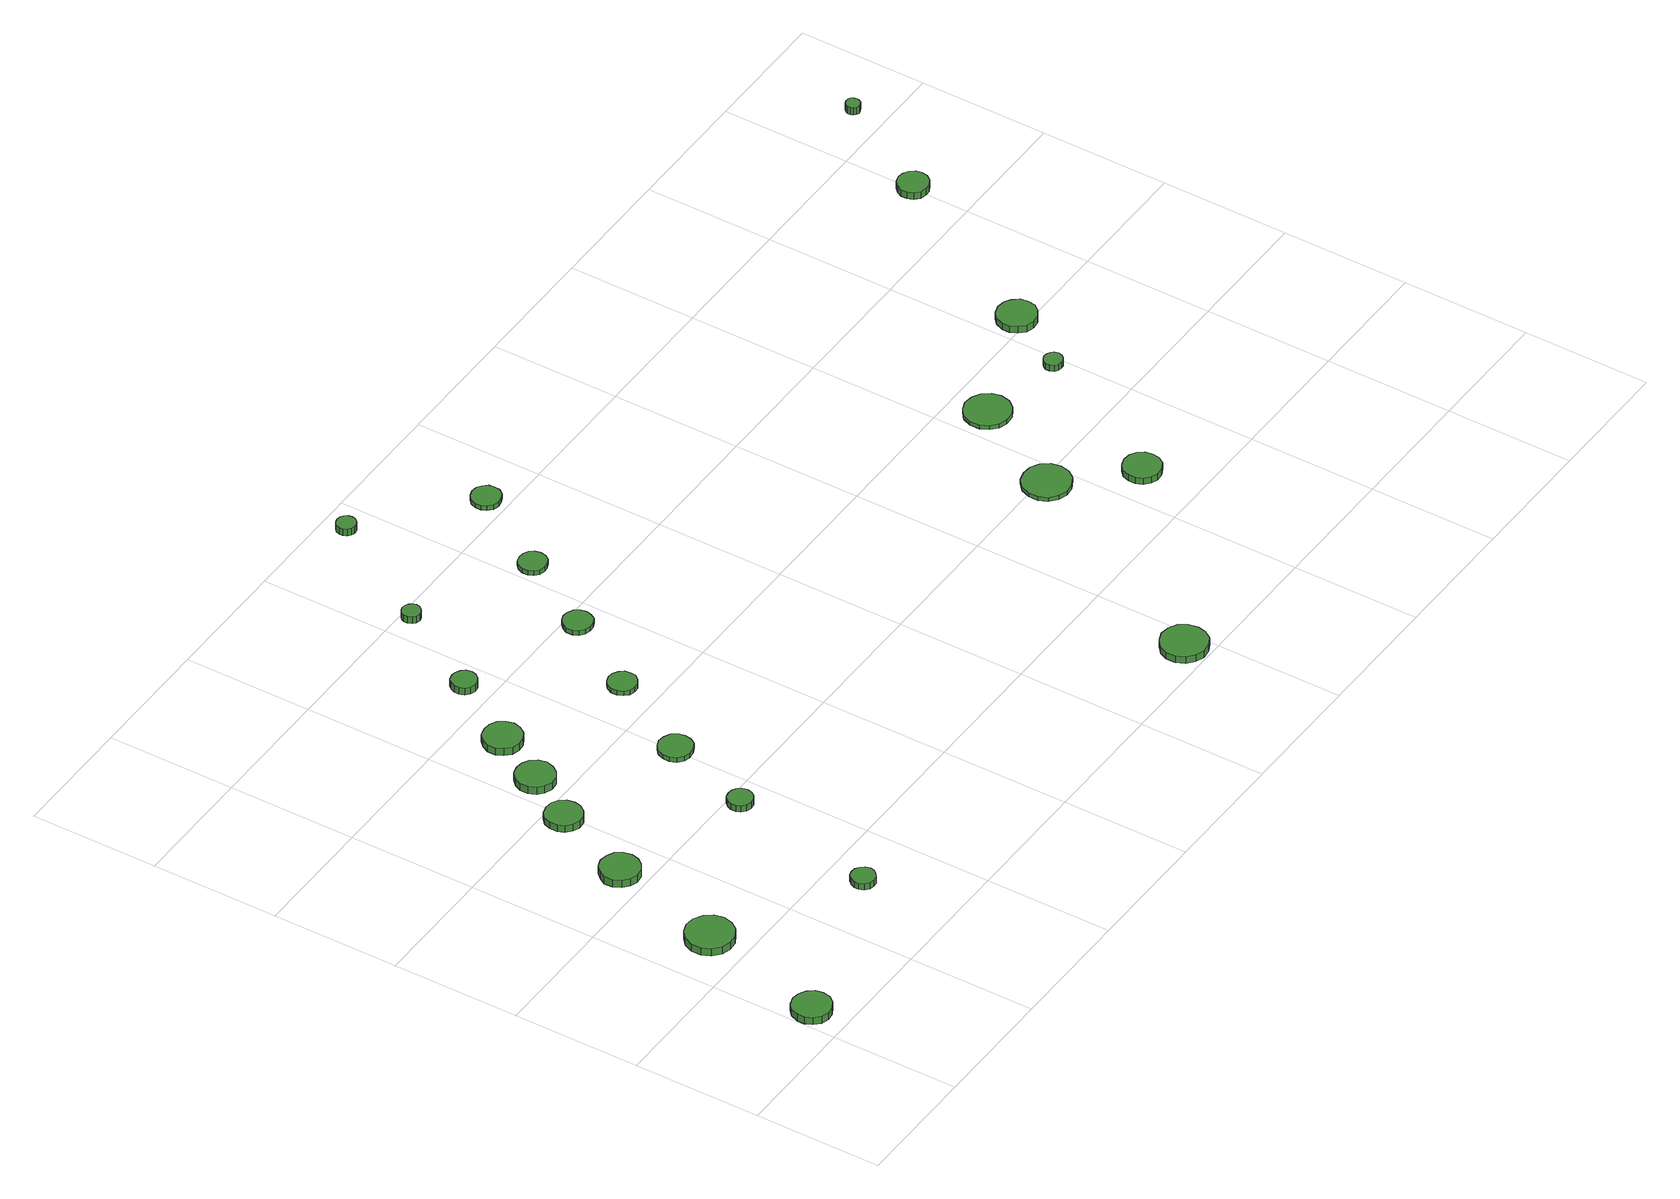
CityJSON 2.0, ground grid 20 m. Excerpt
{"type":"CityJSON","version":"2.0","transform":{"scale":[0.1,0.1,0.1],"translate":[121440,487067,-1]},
"CityObjects":{
"tree1":{"type":"SolitaryVegetationObject","attributes":{"function":"something"},"geometry":[{"type":"MultiSurface","lod":"1","boundaries":[[[0,1,2,3,4,5,6,7,8,9,10,11,12,13,14]],[[15,16,17,18,19,20,21,22,23,24,25,26,27,28,29]],[[0,29,28,1]],[[1,28,27,2]],[[2,27,26,3]],[[3,26,25,4]],[[4,25,24,5]],[[5,24,23,6]],[[6,23,22,7]],[[7,22,21,8]],[[8,21,20,9]],[[9,20,19,10]],[[10,19,18,11]],[[11,18,17,12]],[[12,17,16,13]],[[13,16,15,14]],[[14,15,29,0]]]}]},
"tree2":{"type":"SolitaryVegetationObject","attributes":{"function":"something"},"geometry":[{"type":"MultiSurface","lod":"1","boundaries":[[[30,31,32,33,34,35,36,37,38,39,40,41,42,43,44]],[[45,46,47,48,49,50,51,52,53,54,55,56,57,58,59]],[[30,59,58,31]],[[31,58,57,32]],[[32,57,56,33]],[[33,56,55,34]],[[34,55,54,35]],[[35,54,53,36]],[[36,53,52,37]],[[37,52,51,38]],[[38,51,50,39]],[[39,50,49,40]],[[40,49,48,41]],[[41,48,47,42]],[[42,47,46,43]],[[43,46,45,44]],[[44,45,59,30]]]}]},
"tree3":{"type":"SolitaryVegetationObject","attributes":{"function":"something"},"geometry":[{"type":"MultiSurface","lod":"1","boundaries":[[[60,61,62,63,64,65,66,67,68,69,70,71,72,73,74]],[[75,76,77,78,79,80,81,82,83,84,85,86,87,88,89]],[[60,89,88,61]],[[61,88,87,62]],[[62,87,86,63]],[[63,86,85,64]],[[64,85,84,65]],[[65,84,83,66]],[[66,83,82,67]],[[67,82,81,68]],[[68,81,80,69]],[[69,80,79,70]],[[70,79,78,71]],[[71,78,77,72]],[[72,77,76,73]],[[73,76,75,74]],[[74,75,89,60]]]}]},
"tree4":{"type":"SolitaryVegetationObject","attributes":{"function":"something"},"geometry":[{"type":"MultiSurface","lod":"1","boundaries":[[[90,91,92,93,94,95,96,97,98,99,100,101,102,103,104]],[[105,106,107,108,109,110,111,112,113,114,115,116,117,118,119]],[[90,119,118,91]],[[91,118,117,92]],[[92,117,116,93]],[[93,116,115,94]],[[94,115,114,95]],[[95,114,113,96]],[[96,113,112,97]],[[97,112,111,98]],[[98,111,110,99]],[[99,110,109,100]],[[100,109,108,101]],[[101,108,107,102]],[[102,107,106,103]],[[103,106,105,104]],[[104,105,119,90]]]}]},
"tree5":{"type":"SolitaryVegetationObject","attributes":{"function":"something"},"geometry":[{"type":"MultiSurface","lod":"1","boundaries":[[[120,121,122,123,124,125,126,127,128,129,130,131,132,133,134]],[[135,136,137,138,139,140,141,142,143,144,145,146,147,148,149]],[[120,149,148,121]],[[121,148,147,122]],[[122,147,146,123]],[[123,146,145,124]],[[124,145,144,125]],[[125,144,143,126]],[[126,143,142,127]],[[127,142,141,128]],[[128,141,140,129]],[[129,140,139,130]],[[130,139,138,131]],[[131,138,137,132]],[[132,137,136,133]],[[133,136,135,134]],[[134,135,149,120]]]}]},
"tree6":{"type":"SolitaryVegetationObject","attributes":{"function":"something"},"geometry":[{"type":"MultiSurface","lod":"1","boundaries":[[[150,151,152,153,154,155,156,157,158,159,160,161,162,163,164]],[[165,166,167,168,169,170,171,172,173,174,175,176,177,178,179]],[[150,179,178,151]],[[151,178,177,152]],[[152,177,176,153]],[[153,176,175,154]],[[154,175,174,155]],[[155,174,173,156]],[[156,173,172,157]],[[157,172,171,158]],[[158,171,170,159]],[[159,170,169,160]],[[160,169,168,161]],[[161,168,167,162]],[[162,167,166,163]],[[163,166,165,164]],[[164,165,179,150]]]}]},
"tree7":{"type":"SolitaryVegetationObject","attributes":{"function":"something"},"geometry":[{"type":"MultiSurface","lod":"1","boundaries":[[[180,181,182,183,184,185,186,187,188,189,190,191,192,193,194]],[[195,196,197,198,199,200,201,202,203,204,205,206,207,208,209]],[[180,209,208,181]],[[181,208,207,182]],[[182,207,206,183]],[[183,206,205,184]],[[184,205,204,185]],[[185,204,203,186]],[[186,203,202,187]],[[187,202,201,188]],[[188,201,200,189]],[[189,200,199,190]],[[190,199,198,191]],[[191,198,197,192]],[[192,197,196,193]],[[193,196,195,194]],[[194,195,209,180]]]}]},
"tree8":{"type":"SolitaryVegetationObject","attributes":{"function":"something"},"geometry":[{"type":"MultiSurface","lod":"1","boundaries":[[[210,211,212,213,214,215,216,217,218,219,220,221,222,223,224]],[[225,226,227,228,229,230,231,232,233,234,235,236,237,238,239]],[[210,239,238,211]],[[211,238,237,212]],[[212,237,236,213]],[[213,236,235,214]],[[214,235,234,215]],[[215,234,233,216]],[[216,233,232,217]],[[217,232,231,218]],[[218,231,230,219]],[[219,230,229,220]],[[220,229,228,221]],[[221,228,227,222]],[[222,227,226,223]],[[223,226,225,224]],[[224,225,239,210]]]}]},
"tree9":{"type":"SolitaryVegetationObject","attributes":{"function":"something"},"geometry":[{"type":"MultiSurface","lod":"1","boundaries":[[[240,241,242,243,244,245,246,247,248,249,250,251,252,253,254]],[[255,256,257,258,259,260,261,262,263,264,265,266,267,268,269]],[[240,269,268,241]],[[241,268,267,242]],[[242,267,266,243]],[[243,266,265,244]],[[244,265,264,245]],[[245,264,263,246]],[[246,263,262,247]],[[247,262,261,248]],[[248,261,260,249]],[[249,260,259,250]],[[250,259,258,251]],[[251,258,257,252]],[[252,257,256,253]],[[253,256,255,254]],[[254,255,269,240]]]}]},
"tree10":{"type":"SolitaryVegetationObject","attributes":{"function":"something"},"geometry":[{"type":"MultiSurface","lod":"1","boundaries":[[[270,271,272,273,274,275,276,277,278,279,280,281,282,283,284]],[[285,286,287,288,289,290,291,292,293,294,295,296,297,298,299]],[[270,299,298,271]],[[271,298,297,272]],[[272,297,296,273]],[[273,296,295,274]],[[274,295,294,275]],[[275,294,293,276]],[[276,293,292,277]],[[277,292,291,278]],[[278,291,290,279]],[[279,290,289,280]],[[280,289,288,281]],[[281,288,287,282]],[[282,287,286,283]],[[283,286,285,284]],[[284,285,299,270]]]}]},
"tree11":{"type":"SolitaryVegetationObject","attributes":{"function":"something"},"geometry":[{"type":"MultiSurface","lod":"1","boundaries":[[[300,301,302,303,304,305,306,307,308,309,310,311,312,313,314]],[[315,316,317,318,319,320,321,322,323,324,325,326,327,328,329]],[[300,329,328,301]],[[301,328,327,302]],[[302,327,326,303]],[[303,326,325,304]],[[304,325,324,305]],[[305,324,323,306]],[[306,323,322,307]],[[307,322,321,308]],[[308,321,320,309]],[[309,320,319,310]],[[310,319,318,311]],[[311,318,317,312]],[[312,317,316,313]],[[313,316,315,314]],[[314,315,329,300]]]}]},
"tree12":{"type":"SolitaryVegetationObject","attributes":{"function":"something"},"geometry":[{"type":"MultiSurface","lod":"1","boundaries":[[[330,331,332,333,334,335,336,337,338,339,340,341,342,343,344]],[[345,346,347,348,349,350,351,352,353,354,355,356,357,358,359]],[[330,359,358,331]],[[331,358,357,332]],[[332,357,356,333]],[[333,356,355,334]],[[334,355,354,335]],[[335,354,353,336]],[[336,353,352,337]],[[337,352,351,338]],[[338,351,350,339]],[[339,350,349,340]],[[340,349,348,341]],[[341,348,347,342]],[[342,347,346,343]],[[343,346,345,344]],[[344,345,359,330]]]}]},
"tree13":{"type":"SolitaryVegetationObject","attributes":{"function":"something"},"geometry":[{"type":"MultiSurface","lod":"1","boundaries":[[[360,361,362,363,364,365,366,367,368,369,370,371,372,373,374]],[[375,376,377,378,379,380,381,382,383,384,385,386,387,388,389]],[[360,389,388,361]],[[361,388,387,362]],[[362,387,386,363]],[[363,386,385,364]],[[364,385,384,365]],[[365,384,383,366]],[[366,383,382,367]],[[367,382,381,368]],[[368,381,380,369]],[[369,380,379,370]],[[370,379,378,371]],[[371,378,377,372]],[[372,377,376,373]],[[373,376,375,374]],[[374,375,389,360]]]}]},
"tree14":{"type":"SolitaryVegetationObject","attributes":{"function":"something"},"geometry":[{"type":"MultiSurface","lod":"1","boundaries":[[[390,391,392,393,394,395,396,397,398,399,400,401,402,403,404]],[[405,406,407,408,409,410,411,412,413,414,415,416,417,418,419]],[[390,419,418,391]],[[391,418,417,392]],[[392,417,416,393]],[[393,416,415,394]],[[394,415,414,395]],[[395,414,413,396]],[[396,413,412,397]],[[397,412,411,398]],[[398,411,410,399]],[[399,410,409,400]],[[400,409,408,401]],[[401,408,407,402]],[[402,407,406,403]],[[403,406,405,404]],[[404,405,419,390]]]}]},
"tree15":{"type":"SolitaryVegetationObject","attributes":{"function":"something"},"geometry":[{"type":"MultiSurface","lod":"1","boundaries":[[[420,421,422,423,424,425,426,427,428,429,430,431,432,433,434]],[[435,436,437,438,439,440,441,442,443,444,445,446,447,448,449]],[[420,449,448,421]],[[421,448,447,422]],[[422,447,446,423]],[[423,446,445,424]],[[424,445,444,425]],[[425,444,443,426]],[[426,443,442,427]],[[427,442,441,428]],[[428,441,440,429]],[[429,440,439,430]],[[430,439,438,431]],[[431,438,437,432]],[[432,437,436,433]],[[433,436,435,434]],[[434,435,449,420]]]}]},
"tree16":{"type":"SolitaryVegetationObject","attributes":{"function":"something"},"geometry":[{"type":"MultiSurface","lod":"1","boundaries":[[[450,451,452,453,454,455,456,457,458,459,460,461,462,463,464]],[[465,466,467,468,469,470,471,472,473,474,475,476,477,478,479]],[[450,479,478,451]],[[451,478,477,452]],[[452,477,476,453]],[[453,476,475,454]],[[454,475,474,455]],[[455,474,473,456]],[[456,473,472,457]],[[457,472,471,458]],[[458,471,470,459]],[[459,470,469,460]],[[460,469,468,461]],[[461,468,467,462]],[[462,467,466,463]],[[463,466,465,464]],[[464,465,479,450]]]}]},
"tree17":{"type":"SolitaryVegetationObject","attributes":{"function":"something"},"geometry":[{"type":"MultiSurface","lod":"1","boundaries":[[[480,481,482,483,484,485,486,487,488,489,490,491,492,493,494]],[[495,496,497,498,499,500,501,502,503,504,505,506,507,508,509]],[[480,509,508,481]],[[481,508,507,482]],[[482,507,506,483]],[[483,506,505,484]],[[484,505,504,485]],[[485,504,503,486]],[[486,503,502,487]],[[487,502,501,488]],[[488,501,500,489]],[[489,500,499,490]],[[490,499,498,491]],[[491,498,497,492]],[[492,497,496,493]],[[493,496,495,494]],[[494,495,509,480]]]}]},
"tree18":{"type":"SolitaryVegetationObject","attributes":{"function":"something"},"geometry":[{"type":"MultiSurface","lod":"1","boundaries":[[[510,511,512,513,514,515,516,517,518,519,520,521,522,523,524]],[[525,526,527,528,529,530,531,532,533,534,535,536,537,538,539]],[[510,539,538,511]],[[511,538,537,512]],[[512,537,536,513]],[[513,536,535,514]],[[514,535,534,515]],[[515,534,533,516]],[[516,533,532,517]],[[517,532,531,518]],[[518,531,530,519]],[[519,530,529,520]],[[520,529,528,521]],[[521,528,527,522]],[[522,527,526,523]],[[523,526,525,524]],[[524,525,539,510]]]}]},
"tree19":{"type":"SolitaryVegetationObject","attributes":{"function":"something"},"geometry":[{"type":"MultiSurface","lod":"1","boundaries":[[[540,541,542,543,544,545,546,547,548,549,550,551,552,553,554]],[[555,556,557,558,559,560,561,562,563,564,565,566,567,568,569]],[[540,569,568,541]],[[541,568,567,542]],[[542,567,566,543]],[[543,566,565,544]],[[544,565,564,545]],[[545,564,563,546]],[[546,563,562,547]],[[547,562,561,548]],[[548,561,560,549]],[[549,560,559,550]],[[550,559,558,551]],[[551,558,557,552]],[[552,557,556,553]],[[553,556,555,554]],[[554,555,569,540]]]}]},
"tree20":{"type":"SolitaryVegetationObject","attributes":{"function":"something"},"geometry":[{"type":"MultiSurface","lod":"1","boundaries":[[[570,571,572,573,574,575,576,577,578,579,580,581,582,583,584]],[[585,586,587,588,589,590,591,592,593,594,595,596,597,598,599]],[[570,599,598,571]],[[571,598,597,572]],[[572,597,596,573]],[[573,596,595,574]],[[574,595,594,575]],[[575,594,593,576]],[[576,593,592,577]],[[577,592,591,578]],[[578,591,590,579]],[[579,590,589,580]],[[580,589,588,581]],[[581,588,587,582]],[[582,587,586,583]],[[583,586,585,584]],[[584,585,599,570]]]}]},
"tree21":{"type":"SolitaryVegetationObject","attributes":{"function":"something"},"geometry":[{"type":"MultiSurface","lod":"1","boundaries":[[[600,601,602,603,604,605,606,607,608,609,610,611,612,613,614]],[[615,616,617,618,619,620,621,622,623,624,625,626,627,628,629]],[[600,629,628,601]],[[601,628,627,602]],[[602,627,626,603]],[[603,626,625,604]],[[604,625,624,605]],[[605,624,623,606]],[[606,623,622,607]],[[607,622,621,608]],[[608,621,620,609]],[[609,620,619,610]],[[610,619,618,611]],[[611,618,617,612]],[[612,617,616,613]],[[613,616,615,614]],[[614,615,629,600]]]}]},
"tree22":{"type":"SolitaryVegetationObject","attributes":{"function":"something"},"geometry":[{"type":"MultiSurface","lod":"1","boundaries":[[[630,631,632,633,634,635,636,637,638,639,640,641,642,643,644]],[[645,646,647,648,649,650,651,652,653,654,655,656,657,658,659]],[[630,659,658,631]],[[631,658,657,632]],[[632,657,656,633]],[[633,656,655,634]],[[634,655,654,635]],[[635,654,653,636]],[[636,653,652,637]],[[637,652,651,638]],[[638,651,650,639]],[[639,650,649,640]],[[640,649,648,641]],[[641,648,647,642]],[[642,647,646,643]],[[643,646,645,644]],[[644,645,659,630]]]}]},
"tree23":{"type":"SolitaryVegetationObject","attributes":{"function":"something"},"geometry":[{"type":"MultiSurface","lod":"1","boundaries":[[[660,661,662,663,664,665,666,667,668,669,670,671,672,673,674]],[[675,676,677,678,679,680,681,682,683,684,685,686,687,688,689]],[[660,689,688,661]],[[661,688,687,662]],[[662,687,686,663]],[[663,686,685,664]],[[664,685,684,665]],[[665,684,683,666]],[[666,683,682,667]],[[667,682,681,668]],[[668,681,680,669]],[[669,680,679,670]],[[670,679,678,671]],[[671,678,677,672]],[[672,677,676,673]],[[673,676,675,674]],[[674,675,689,660]]]}]},
"tree24":{"type":"SolitaryVegetationObject","attributes":{"function":"something"},"geometry":[{"type":"MultiSurface","lod":"1","boundaries":[[[690,691,692,693,694,695,696,697,698,699,700,701,702,703,704]],[[705,706,707,708,709,710,711,712,713,714,715,716,717,718,719]],[[690,719,718,691]],[[691,718,717,692]],[[692,717,716,693]],[[693,716,715,694]],[[694,715,714,695]],[[695,714,713,696]],[[696,713,712,697]],[[697,712,711,698]],[[698,711,710,699]],[[699,710,709,700]],[[700,709,708,701]],[[701,708,707,702]],[[702,707,706,703]],[[703,706,705,704]],[[704,705,719,690]]]}]}
},
"vertices":[
[62,57,18],[60,69,18],[52,79,18],[41,85,18],[29,87,18],[17,83,18],[8,75,18],[3,63,18],[3,51,18],[8,40,18],[17,31,18],[29,27,18],[41,29,18],[52,35,18],[60,45,18],[60,45,6],[52,35,6],[41,29,6],[29,27,6],[17,31,6],[8,40,6],[3,51,6],[3,63,6],[8,75,6],[17,83,6],[29,87,6],[41,85,6],[52,79,6],[60,69,6],[62,57,6],
[119,258,23],[116,273,23],[107,285,23],[93,293,23],[78,295,23],[64,290,23],[52,280,23],[46,266,23],[46,250,23],[52,237,23],[64,226,23],[78,222,23],[93,223,23],[107,231,23],[116,243,23],[116,243,10],[107,231,10],[93,223,10],[78,222,10],[64,226,10],[52,237,10],[46,250,10],[46,266,10],[52,280,10],[64,290,10],[78,295,10],[93,293,10],[107,285,10],[116,273,10],[119,258,10],
[165,440,22],[162,453,22],[155,463,22],[144,469,22],[131,471,22],[119,467,22],[110,458,22],[104,447,22],[104,434,22],[110,422,22],[119,414,22],[131,410,22],[144,411,22],[155,418,22],[162,428,22],[162,428,9],[155,418,9],[144,411,9],[131,410,9],[119,414,9],[110,422,9],[104,434,9],[104,447,9],[110,458,9],[119,467,9],[131,471,9],[144,469,9],[155,463,9],[162,453,9],[165,440,9],
[325,146,17],[323,154,17],[318,160,17],[312,164,17],[304,165,17],[297,163,17],[291,157,17],[288,150,17],[288,143,17],[291,135,17],[297,130,17],[304,128,17],[312,129,17],[318,133,17],[323,139,17],[323,139,6],[318,133,6],[312,129,6],[304,128,6],[297,130,6],[291,135,6],[288,143,6],[288,150,6],[291,157,6],[297,163,6],[304,165,6],[312,164,6],[318,160,6],[323,154,6],[325,146,6],
[221,571,18],[219,583,18],[212,592,18],[202,598,18],[190,599,18],[179,596,18],[170,588,18],[166,577,18],[166,565,18],[170,555,18],[179,547,18],[190,543,18],[202,544,18],[212,550,18],[219,560,18],[219,560,6],[212,550,6],[202,544,6],[190,543,6],[179,547,6],[170,555,6],[166,565,6],[166,577,6],[170,588,6],[179,596,6],[190,599,6],[202,598,6],[212,592,6],[219,583,6],[221,571,6],
[272,650,19],[269,662,19],[262,672,19],[251,678,19],[239,679,19],[227,676,19],[218,667,19],[213,656,19],[213,644,19],[218,632,19],[227,624,19],[239,620,19],[251,621,19],[262,628,19],[269,638,19],[269,638,6],[262,628,6],[251,621,6],[239,620,6],[227,624,6],[218,632,6],[213,644,6],[213,656,6],[218,667,6],[227,676,6],[239,679,6],[251,678,6],[262,672,6],[269,662,6],[272,650,6],
[375,382,17],[373,390,17],[369,396,17],[362,400,17],[354,401,17],[346,399,17],[340,393,17],[337,386,17],[337,378,17],[340,371,17],[346,365,17],[354,363,17],[362,364,17],[369,368,17],[373,374,17],[373,374,6],[369,368,6],[362,364,6],[354,363,6],[346,365,6],[340,371,6],[337,378,6],[337,386,6],[340,393,6],[346,399,6],[354,401,6],[362,400,6],[369,396,6],[373,390,6],[375,382,6],
[318,733,19],[315,745,19],[308,755,19],[297,761,19],[285,762,19],[273,759,19],[264,750,19],[259,739,19],[259,727,19],[264,716,19],[273,707,19],[285,704,19],[297,705,19],[308,711,19],[315,721,19],[315,721,6],[308,711,6],[297,705,6],[285,704,6],[273,707,6],[264,716,6],[259,727,6],[259,739,6],[264,750,6],[273,759,6],[285,762,6],[297,761,6],[308,755,6],[315,745,6],[318,733,6],
[429,520,14],[427,530,14],[421,539,14],[411,544,14],[400,546,14],[390,542,14],[382,535,14],[378,525,14],[378,514,14],[382,504,14],[390,497,14],[400,494,14],[411,495,14],[421,500,14],[427,509,14],[427,509,6],[421,500,6],[411,495,6],[400,494,6],[390,497,6],[382,504,6],[378,514,6],[378,525,6],[382,535,6],[390,542,6],[400,546,6],[411,544,6],[421,539,6],[427,530,6],[429,520,6],
[381,844,18],[379,852,18],[374,858,18],[367,862,18],[359,863,18],[351,861,18],[345,855,18],[342,848,18],[342,840,18],[345,832,18],[351,827,18],[359,824,18],[367,825,18],[374,829,18],[379,836,18],[379,836,6],[374,829,6],[367,825,6],[359,824,6],[351,827,6],[345,832,6],[342,840,6],[342,848,6],[345,855,6],[351,861,6],[359,863,6],[367,862,6],[374,858,6],[379,852,6],[381,844,6],
[502,657,14],[501,666,14],[495,673,14],[487,678,14],[478,679,14],[469,676,14],[463,670,14],[459,662,14],[459,653,14],[463,644,14],[469,638,14],[478,635,14],[487,636,14],[495,641,14],[501,648,14],[501,648,6],[495,641,6],[487,636,6],[478,635,6],[469,638,6],[463,644,6],[459,653,6],[459,662,6],[463,670,6],[469,676,6],[478,679,6],[487,678,6],[495,673,6],[501,666,6],[502,657,6],
[461,986,18],[460,991,18],[456,996,18],[451,999,18],[445,1000,18],[439,998,18],[435,994,18],[432,989,18],[432,983,18],[435,977,18],[439,973,18],[445,971,18],[451,972,18],[456,975,18],[460,980,18],[460,980,6],[456,975,6],[451,972,6],[445,971,6],[439,973,6],[435,977,6],[432,983,6],[432,989,6],[435,994,6],[439,998,6],[445,1000,6],[451,999,6],[456,996,6],[460,991,6],[461,986,6],
[580,780,14],[578,789,14],[573,797,14],[564,802,14],[555,803,14],[546,800,14],[539,793,14],[535,785,14],[535,775,14],[539,767,14],[546,761,14],[555,758,14],[564,759,14],[573,763,14],[578,771,14],[578,771,6],[573,763,6],[564,759,6],[555,758,6],[546,761,6],[539,767,6],[535,775,6],[535,785,6],[539,793,6],[546,800,6],[555,803,6],[564,802,6],[573,797,6],[578,789,6],[580,780,6],
[653,902,14],[651,911,14],[646,918,14],[638,922,14],[629,923,14],[620,921,14],[614,915,14],[610,906,14],[610,897,14],[614,889,14],[620,883,14],[629,881,14],[638,882,14],[646,886,14],[651,893,14],[651,893,6],[646,886,6],[638,882,6],[629,881,6],[620,883,6],[614,889,6],[610,897,6],[610,906,6],[614,915,6],[620,921,6],[629,923,6],[638,922,6],[646,918,6],[651,911,6],[653,902,6],
[572,1164,18],[571,1170,18],[567,1175,18],[562,1178,18],[556,1179,18],[550,1177,18],[545,1173,18],[543,1167,18],[543,1161,18],[545,1155,18],[550,1151,18],[556,1149,18],[562,1150,18],[567,1153,18],[571,1158,18],[571,1158,6],[567,1153,6],[562,1150,6],[556,1149,6],[550,1151,6],[545,1155,6],[543,1161,6],[543,1167,6],[545,1173,6],[550,1177,6],[556,1179,6],[562,1178,6],[567,1175,6],[571,1170,6],[572,1164,6],
[1007,38,19],[1004,53,19],[996,65,19],[983,72,19],[968,74,19],[954,69,19],[943,59,19],[937,46,19],[937,31,19],[943,18,19],[954,8,19],[968,3,19],[983,5,19],[996,12,19],[1004,24,19],[1004,24,7],[996,12,7],[983,5,7],[968,3,7],[954,8,7],[943,18,7],[937,31,7],[937,46,7],[943,59,7],[954,69,7],[968,74,7],[983,72,7],[996,65,7],[1004,53,7],[1007,38,7],
[737,1033,14],[736,1042,14],[730,1049,14],[722,1054,14],[713,1055,14],[704,1052,14],[697,1046,14],[693,1037,14],[693,1028,14],[697,1020,14],[704,1013,14],[713,1011,14],[722,1012,14],[730,1016,14],[736,1024,14],[736,1024,6],[730,1016,6],[722,1012,6],[713,1011,6],[704,1013,6],[697,1020,6],[693,1028,6],[693,1037,6],[697,1046,6],[704,1052,6],[713,1055,6],[722,1054,6],[730,1049,6],[736,1042,6],[737,1033,6],
[1202,390,13],[1199,405,13],[1190,417,13],[1176,425,13],[1161,426,13],[1147,422,13],[1135,411,13],[1129,397,13],[1129,382,13],[1135,368,13],[1147,358,13],[1161,353,13],[1176,355,13],[1190,363,13],[1199,375,13],[1199,375,6],[1190,363,6],[1176,355,6],[1161,353,6],[1147,358,6],[1135,368,6],[1129,382,6],[1129,397,6],[1135,411,6],[1147,422,6],[1161,426,6],[1176,425,6],[1190,417,6],[1199,405,6],[1202,390,6],
[1289,292,17],[1287,304,17],[1280,314,17],[1269,320,17],[1257,321,17],[1246,317,17],[1237,309,17],[1233,298,17],[1233,286,17],[1237,276,17],[1246,268,17],[1257,264,17],[1269,265,17],[1280,271,17],[1287,281,17],[1287,281,6],[1280,271,6],[1269,265,6],[1257,264,6],[1246,268,6],[1237,276,6],[1233,286,6],[1233,298,6],[1237,309,6],[1246,317,6],[1257,321,6],[1269,320,6],[1280,314,6],[1287,304,6],[1289,292,6],
[1285,542,13],[1282,556,13],[1273,568,13],[1260,575,13],[1245,577,13],[1232,572,13],[1221,563,13],[1215,549,13],[1215,534,13],[1221,521,13],[1232,511,13],[1245,507,13],[1260,508,13],[1273,515,13],[1282,527,13],[1282,527,6],[1273,515,6],[1260,508,6],[1245,507,6],[1232,511,6],[1221,521,6],[1215,534,6],[1215,549,6],[1221,563,6],[1232,572,6],[1245,577,6],[1260,575,6],[1273,568,6],[1282,556,6],[1285,542,6],
[1402,521,17],[1400,527,17],[1397,531,17],[1392,534,17],[1386,535,17],[1380,533,17],[1376,529,17],[1373,524,17],[1373,518,17],[1376,512,17],[1380,508,17],[1386,507,17],[1392,507,17],[1397,510,17],[1400,515,17],[1400,515,6],[1397,510,6],[1392,507,6],[1386,507,6],[1380,508,6],[1376,512,6],[1373,518,6],[1373,524,6],[1376,529,6],[1380,533,6],[1386,535,6],[1392,534,6],[1397,531,6],[1400,527,6],[1402,521,6],
[1472,616,18],[1470,628,18],[1462,638,18],[1452,644,18],[1439,646,18],[1427,642,18],[1418,634,18],[1413,622,18],[1413,610,18],[1418,599,18],[1427,590,18],[1439,586,18],[1452,588,18],[1462,594,18],[1470,604,18],[1470,604,6],[1462,594,6],[1452,588,6],[1439,586,6],[1427,590,6],[1418,599,6],[1413,610,6],[1413,622,6],[1418,634,6],[1427,642,6],[1439,646,6],[1452,644,6],[1462,638,6],[1470,628,6],[1472,616,6],
[1620,887,24],[1618,896,24],[1612,904,24],[1603,909,24],[1594,910,24],[1584,907,24],[1577,900,24],[1573,891,24],[1573,882,24],[1577,873,24],[1584,866,24],[1594,863,24],[1603,864,24],[1612,869,24],[1618,877,24],[1618,877,12],[1612,869,12],[1603,864,12],[1594,863,12],[1584,866,12],[1577,873,12],[1573,882,12],[1573,891,12],[1577,900,12],[1584,907,12],[1594,910,12],[1603,909,12],[1612,904,12],[1618,896,12],[1620,887,12],
[1699,1045,30],[1698,1049,30],[1696,1053,30],[1692,1055,30],[1687,1056,30],[1683,1054,30],[1680,1051,30],[1678,1047,30],[1678,1043,30],[1680,1039,30],[1683,1036,30],[1687,1034,30],[1692,1035,30],[1696,1037,30],[1698,1041,30],[1698,1041,17],[1696,1037,17],[1692,1035,17],[1687,1034,17],[1683,1036,17],[1680,1039,17],[1678,1043,17],[1678,1047,17],[1680,1051,17],[1683,1054,17],[1687,1056,17],[1692,1055,17],[1696,1053,17],[1698,1049,17],[1699,1045,17]
]}
